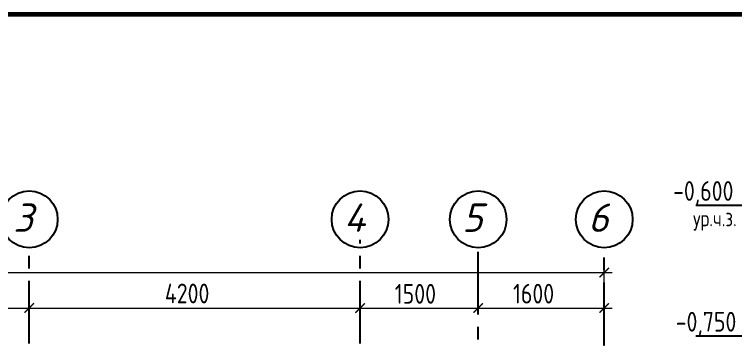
# Model space of a CAD drawing. Extents: x -12289450 to -10763036, y -7834513 to -6150123.
# Drawn here: x -11254070 to -11244913, y -7809438 to -7805313 of the extents above; entities that cross this region are included whole.
import ezdxf

# ---------------------------------------------------------------- set-up
doc = ezdxf.new("R2010")
doc.units = 0
doc.header["$LTSCALE"] = 25
doc.header["$PDMODE"] = 35
doc.linetypes.add('CENTER', pattern=[50.8, 31.75, -6.35, 6.35, -6.35])
doc.layers.get('DefPoints').update_dxf_attribs({"color": 10, "lineweight": 30})
for name, color, linetype in [('005-РАЗМЕРЫ', 252, 'Continuous'), ('014-ОСИ', 251, 'CENTER'), ('Текст', 7, 'Continuous')]:
    doc.layers.add(name, color=color, linetype=linetype)
doc.styles.add('GOST 2.304', font='cs_gost2304.shx')
doc.styles.add('Isocpeur', font='isocpeui.ttf')
doc.dimstyles.new('1', dxfattribs={"dimscale": 100, "dimtxt": 2.5, "dimasz": 1.2, "dimexe": 1, "dimexo": 1, "dimgap": 0.5, "dimtad": 1, "dimdec": 0, "dimzin": 0, "dimdsep": 46, "dimtxsty": 'GOST 2.304', "dimblk": 'ARCHTICK', "dimcen": 0.09, "dimdle": 1, "dimclrd": 256, "dimclre": 256, "dimclrt": 7, "dimadec": 0, "dimazin": 0, "dimtfac": 1, "dimtdec": 0, "dimtmove": 0, "dimatfit": 3, "dimldrblk": 'ARCHTICK', "dimfxl": 0, "dimtolj": 1, "dimtzin": 0, "dimlwd": 5, "dimlwe": 5, "dimarcsym": 0})

# ---------------------------------------------------------------- blocks, each defined once
blk = doc.blocks.new('_ArchTick')
at = {"color": 0, "linetype": 'ByBlock', "const_width": 0.15}
blk.add_lwpolyline([(-0.5, -0.5), (0.5, 0.5)], dxfattribs=at)
blk = doc.blocks.new('*D1390')
at = {"layer": '005-РАЗМЕРЫ', "lineweight": 5, "transparency": 16777216}
for p, q in [((-11258980.9, -7809107.3), (-11258980.9, -7808938.1)), ((-11253880.9, -7809107.3), (-11253880.9, -7808938.1)), ((-11259080.9, -7809038.1), (-11253780.9, -7809038.1))]:
    blk.add_line(p, q, dxfattribs=at)
at = {"layer": 'DefPoints', "color": 0, "transparency": 16777216}
for p in [(-11253880.9, -7809038.1), (-11258980.9, -7809207.3), (-11253880.9, -7809207.3)]:
    blk.add_point(p, dxfattribs=at)
at = {"layer": '005-РАЗМЕРЫ', "lineweight": 5, "transparency": 16777216, "xscale": 120, "yscale": 120, "zscale": 120, "rotation": 180}
blk.add_blockref('_ArchTick', (-11258980.9, -7809038.1), dxfattribs=at)
at = {"layer": '005-РАЗМЕРЫ', "lineweight": 5, "transparency": 16777216, "xscale": 120, "yscale": 120, "zscale": 120}
blk.add_blockref('_ArchTick', (-11253880.9, -7809038.1), dxfattribs=at)
at = {"layer": '005-РАЗМЕРЫ', "color": 7, "transparency": 16777216, "insert": (-11257587.2, -7808857.9), "char_height": 250, "attachment_point": 5, "style": 'GOST 2.304'}
blk.add_mtext('\\A1;5100', dxfattribs=at)
blk = doc.blocks.new('*D1391')
at = {"layer": '005-РАЗМЕРЫ', "lineweight": 5, "transparency": 16777216}
for p, q in [((-11260480.9, -7809434.9), (-11260480.9, -7808488.7)), ((-11246580.9, -7809652), (-11246580.9, -7808488.7)), ((-11260580.9, -7808588.7), (-11246480.9, -7808588.7))]:
    blk.add_line(p, q, dxfattribs=at)
at = {"layer": 'DefPoints', "color": 0, "transparency": 16777216}
for p in [(-11246580.9, -7808588.7), (-11260480.9, -7809534.9), (-11246580.9, -7809752)]:
    blk.add_point(p, dxfattribs=at)
at = {"layer": '005-РАЗМЕРЫ', "lineweight": 5, "transparency": 16777216, "xscale": 120, "yscale": 120, "zscale": 120, "rotation": 180}
blk.add_blockref('_ArchTick', (-11260480.9, -7808588.7), dxfattribs=at)
at = {"layer": '005-РАЗМЕРЫ', "lineweight": 5, "transparency": 16777216, "xscale": 120, "yscale": 120, "zscale": 120}
blk.add_blockref('_ArchTick', (-11246580.9, -7808588.7), dxfattribs=at)
at = {"layer": '005-РАЗМЕРЫ', "color": 7, "transparency": 16777216, "insert": (-11255700.5, -7808406.4), "char_height": 250, "attachment_point": 5, "style": 'GOST 2.304'}
blk.add_mtext('\\A1;13900', dxfattribs=at)
blk = doc.blocks.new('*D1393')
at = {"layer": '005-РАЗМЕРЫ', "lineweight": 5, "transparency": 16777216}
for p, q in [((-11253880.9, -7809107.3), (-11253880.9, -7808938.1)), ((-11249680.9, -7809107.3), (-11249680.9, -7808938.1)), ((-11253980.9, -7809038.1), (-11249580.9, -7809038.1))]:
    blk.add_line(p, q, dxfattribs=at)
at = {"layer": 'DefPoints', "color": 0, "transparency": 16777216}
for p in [(-11249680.9, -7809038.1), (-11253880.9, -7809207.3), (-11249680.9, -7809207.3)]:
    blk.add_point(p, dxfattribs=at)
at = {"layer": '005-РАЗМЕРЫ', "lineweight": 5, "transparency": 16777216, "xscale": 120, "yscale": 120, "zscale": 120, "rotation": 180}
blk.add_blockref('_ArchTick', (-11253880.9, -7809038.1), dxfattribs=at)
at = {"layer": '005-РАЗМЕРЫ', "lineweight": 5, "transparency": 16777216, "xscale": 120, "yscale": 120, "zscale": 120}
blk.add_blockref('_ArchTick', (-11249680.9, -7809038.1), dxfattribs=at)
at = {"layer": '005-РАЗМЕРЫ', "color": 7, "transparency": 16777216, "insert": (-11251876.8, -7808853.4), "char_height": 250, "attachment_point": 5, "style": 'GOST 2.304'}
blk.add_mtext('\\A1;4200', dxfattribs=at)
blk = doc.blocks.new('*D1394')
at = {"layer": '005-РАЗМЕРЫ', "lineweight": 5, "transparency": 16777216}
for p, q in [((-11249680.9, -7809107.3), (-11249680.9, -7808938.1)), ((-11248180.9, -7809107.3), (-11248180.9, -7808938.1)), ((-11249780.9, -7809038.1), (-11248080.9, -7809038.1))]:
    blk.add_line(p, q, dxfattribs=at)
at = {"layer": 'DefPoints', "color": 0, "transparency": 16777216}
for p in [(-11248180.9, -7809038.1), (-11249680.9, -7809207.3), (-11248180.9, -7809207.3)]:
    blk.add_point(p, dxfattribs=at)
at = {"layer": '005-РАЗМЕРЫ', "lineweight": 5, "transparency": 16777216, "xscale": 120, "yscale": 120, "zscale": 120, "rotation": 180}
blk.add_blockref('_ArchTick', (-11249680.9, -7809038.1), dxfattribs=at)
at = {"layer": '005-РАЗМЕРЫ', "lineweight": 5, "transparency": 16777216, "xscale": 120, "yscale": 120, "zscale": 120}
blk.add_blockref('_ArchTick', (-11248180.9, -7809038.1), dxfattribs=at)
at = {"layer": '005-РАЗМЕРЫ', "color": 7, "transparency": 16777216, "insert": (-11248978.2, -7808857.9), "char_height": 250, "attachment_point": 5, "style": 'GOST 2.304'}
blk.add_mtext('\\A1;1500', dxfattribs=at)
blk = doc.blocks.new('*D1395')
at = {"layer": '005-РАЗМЕРЫ', "lineweight": 5, "transparency": 16777216}
for p, q in [((-11248180.9, -7809107.3), (-11248180.9, -7808938.1)), ((-11246580.9, -7809072.5), (-11246580.9, -7808938.1)), ((-11248280.9, -7809038.1), (-11246480.9, -7809038.1))]:
    blk.add_line(p, q, dxfattribs=at)
at = {"layer": 'DefPoints', "color": 0, "transparency": 16777216}
for p in [(-11246580.9, -7809038.1), (-11248180.9, -7809207.3), (-11246580.9, -7809172.5)]:
    blk.add_point(p, dxfattribs=at)
at = {"layer": '005-РАЗМЕРЫ', "lineweight": 5, "transparency": 16777216, "xscale": 120, "yscale": 120, "zscale": 120, "rotation": 180}
blk.add_blockref('_ArchTick', (-11248180.9, -7809038.1), dxfattribs=at)
at = {"layer": '005-РАЗМЕРЫ', "lineweight": 5, "transparency": 16777216, "xscale": 120, "yscale": 120, "zscale": 120}
blk.add_blockref('_ArchTick', (-11246580.9, -7809038.1), dxfattribs=at)
at = {"layer": '005-РАЗМЕРЫ', "color": 7, "transparency": 16777216, "insert": (-11247478.2, -7808855.9), "char_height": 250, "attachment_point": 5, "style": 'GOST 2.304'}
blk.add_mtext('\\A1;1600', dxfattribs=at)

msp = doc.modelspace()

# ---------------------------------------------------------------- linework, layer by layer
at = {"linetype": 'Continuous', "lineweight": 25, "ltscale": 20}
for p, q in [((-11244592.3, -7807735.8), (-11245417.9, -7807735.8)), ((-11244592.3, -7807735.8), (-11245417.9, -7807735.8)), ((-11244592.3, -7809394.5), (-11245417.9, -7809394.5))]:
    msp.add_line(p, q, dxfattribs=at)
at = {"linetype": 'Continuous', "lineweight": 60, "ltscale": 75, "extrusion": (0, 1, 0), "elevation": -7805313.3}
msp.add_lwpolyline([(11225543.4, 0), (11265032.5, 0)], dxfattribs=at)
at = {"layer": '014-ОСИ'}
msp.add_line((-11248180.9, -7816739.3), (-11248180.9, -7808273), dxfattribs=at)
for points in [[(-11249680.9, -7822187.4), (-11249680.9, -7808173)], [(-11253880.9, -7822187.4), (-11253880.9, -7808273)], [(-11246580.9, -7822209.9), (-11246580.9, -7808273)]]:
    msp.add_lwpolyline(points, dxfattribs=at)
at = {"layer": 'Текст'}
for centre in [(-11253880.9, -7807913), (-11249680.9, -7807913), (-11248180.9, -7807913), (-11246580.9, -7807913)]:
    msp.add_circle(centre, 360, dxfattribs=at)

# ---------------------------------------------------------------- texts
at = {"linetype": 'Continuous', "lineweight": 25, "ltscale": 20, "style": 'GOST 2.304'}
for s, height, p in [('-0,600', 250, (-11245706.1, -7807678.2)), ('ур.ч.з.', 200, (-11245452.1, -7808001.2)), ('-0,750', 250, (-11245673.1, -7809336.9))]:
    msp.add_text(s, height=height, dxfattribs=at).set_placement(p)
at = {"layer": 'Текст', "style": 'Isocpeur'}
for s, p in [('3', (-11254086.2, -7808071.8)), ('4', (-11249886.2, -7808071.8)), ('5', (-11248386.2, -7808071.8)), ('6', (-11246786.2, -7808071.8))]:
    msp.add_text(s, height=360, dxfattribs=at).set_placement(p)

# ---------------------------------------------------------------- dimensions: what is measured, and where the dimension line sits
at = {"layer": '005-РАЗМЕРЫ'}
for base, p1, p2, picture, middle in [((-11246580.9, -7808588.7), (-11260480.9, -7809534.9), (-11246580.9, -7809752), '*D1391', (-11255700.5, -7808588.7)), ((-11253880.9, -7809038.1), (-11258980.9, -7809207.3), (-11253880.9, -7809207.3), '*D1390', (-11257587.2, -7809038.1)), ((-11249680.9, -7809038.1), (-11253880.9, -7809207.3), (-11249680.9, -7809207.3), '*D1393', (-11251876.8, -7809038.1)), ((-11248180.9, -7809038.1), (-11249680.9, -7809207.3), (-11248180.9, -7809207.3), '*D1394', (-11248978.2, -7809038.1)), ((-11246580.9, -7809038.1), (-11248180.9, -7809207.3), (-11246580.9, -7809172.5), '*D1395', (-11247478.2, -7809038.1))]:
    dim = msp.add_linear_dim(base=base, p1=p1, p2=p2, dimstyle='1', dxfattribs=at)
    dim.commit()
    dim.dimension.update_dxf_attribs({"geometry": picture, "text_midpoint": middle, "dimtype": 160})

doc.saveas('drawing.dxf')
